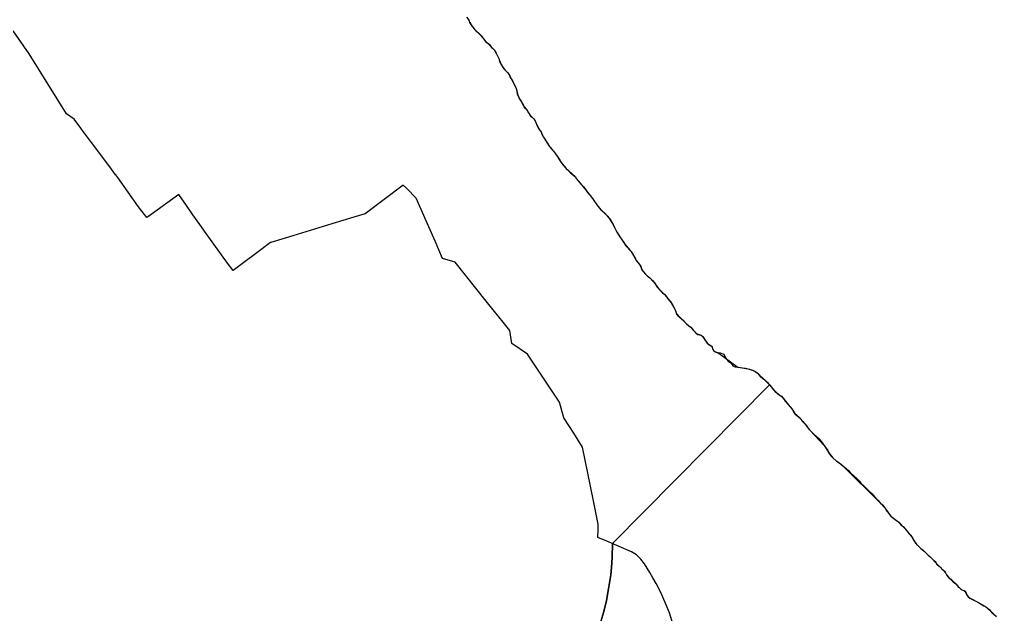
# Model space of a CAD drawing. Header units: inches. Extents: x 11258954 to 11313122, y 3645444 to 3695200.
# Drawn here: x 11298696 to 11301909, y 3669756 to 3671711 of the extents above; entities that cross this region are included whole.
import ezdxf

# ---------------------------------------------------------------- set-up
doc = ezdxf.new("R2010")
doc.units = ezdxf.units.IN
doc.header["$MEASUREMENT"] = 0
for name, color, linetype in [('CorporateLimit', 22, 'Continuous'), ('EnterpriseZone', 103, 'Continuous'), ('VotingPrecinct', 233, 'Continuous'), ('Ward', 133, 'Continuous')]:
    doc.layers.add(name, color=color, linetype=linetype)

msp = doc.modelspace()

# ---------------------------------------------------------------- linework, layer by layer
at = {"layer": 'CorporateLimit'}
msp.add_polyline3d([(11300166, 3671719.25, 0), (11300172, 3671711, 0), (11300173, 3671710, 0), (11300177, 3671699.75, 0), (11300181, 3671694.25, 0), (11300187, 3671686, 0), (11300194, 3671676.5, 0), (11300198, 3671673, 0), (11300204, 3671668.25, 0), (11300210, 3671663.25, 0), (11300218, 3671654.25, 0), (11300221, 3671649.25, 0), (11300227, 3671641.5, 0), (11300232, 3671636.75, 0), (11300241, 3671629, 0), (11300248, 3671620, 0), (11300251, 3671617.25, 0), (11300257, 3671612, 0), (11300263, 3671601, 0), (11300268, 3671591.75, 0), (11300273, 3671581.5, 0), (11300273, 3671578.5, 0), (11300275, 3671574, 0), (11300280, 3671563.25, 0), (11300286, 3671552.75, 0), (11300293, 3671544.75, 0), (11300301, 3671536.75, 0), (11300306, 3671530.5, 0), (11300310, 3671521.25, 0), (11300315, 3671513.5, 0), (11300318, 3671507.25, 0), (11300324, 3671497, 0), (11300328, 3671488, 0), (11300331, 3671477, 0), (11300331, 3671474.5, 0), (11300333, 3671466.25, 0), (11300335.726, 3671460.642, 0), (11300338, 3671455.25, 0), (11300340, 3671450, 0), (11300343, 3671445.75, 0), (11300349, 3671436.25, 0), (11300352, 3671430.5, 0), (11300356, 3671423.5, 0), (11300364, 3671415.5, 0), (11300368, 3671408.5, 0), (11300374, 3671398.5, 0), (11300378, 3671393.25, 0), (11300383, 3671389.25, 0), (11300389, 3671382.75, 0), (11300394, 3671372.5, 0), (11300398, 3671362.5, 0), (11300403, 3671353, 0), (11300411, 3671343.5, 0), (11300414, 3671335, 0), (11300419, 3671324.5, 0), (11300424, 3671318, 0), (11300430, 3671307.25, 0), (11300434, 3671302, 0), (11300437, 3671296.25, 0), (11300442, 3671290.5, 0), (11300449, 3671282.5, 0), (11300456, 3671274.25, 0), (11300460, 3671268, 0), (11300466, 3671259, 0), (11300473, 3671249, 0), (11300476, 3671242.5, 0), (11300484, 3671232.75, 0), (11300492, 3671223.5, 0), (11300499, 3671216.5, 0), (11300507, 3671209, 0), (11300514, 3671202, 0), (11300524, 3671194, 0), (11300527, 3671189, 0), (11300533, 3671181.75, 0), (11300542, 3671171.5, 0), (11300551, 3671161.5, 0), (11300556, 3671154.5, 0), (11300564, 3671143.25, 0), (11300572, 3671133.75, 0), (11300582, 3671122.25, 0), (11300586, 3671114.5, 0), (11300592, 3671106, 0), (11300602, 3671093, 0), (11300609, 3671085.25, 0), (11300612, 3671082.75, 0), (11300620, 3671075.5, 0), (11300628, 3671066, 0), (11300636, 3671057.75, 0), (11300638, 3671053.75, 0), (11300645, 3671043.25, 0), (11300651, 3671032, 0), (11300656, 3671021.75, 0), (11300661, 3671011.5, 0), (11300670, 3670997.5, 0), (11300678, 3670986.5, 0), (11300683, 3670978.5, 0), (11300690, 3670967.5, 0), (11300698, 3670960.25, 0), (11300700, 3670956.75, 0), (11300707, 3670949.25, 0), (11300714, 3670937.5, 0), (11300721, 3670925.75, 0), (11300724, 3670919.25, 0), (11300728, 3670914, 0), (11300735, 3670906.25, 0), (11300738, 3670901, 0), (11300744, 3670887, 0), (11300747, 3670883.25, 0), (11300755, 3670874.25, 0), (11300764, 3670865, 0), (11300768, 3670863, 0), (11300778, 3670853.5, 0), (11300785, 3670845, 0), (11300788, 3670840.75, 0), (11300796, 3670828, 0), (11300802, 3670821.5, 0), (11300810, 3670813.5, 0), (11300818, 3670807.25, 0), (11300825, 3670798.75, 0), (11300828, 3670793.5, 0), (11300835, 3670785.75, 0), (11300842, 3670775.5, 0), (11300848, 3670765.5, 0), (11300854, 3670752.25, 0), (11300857, 3670742.5, 0), (11300860, 3670739.75, 0), (11300869, 3670731.5, 0), (11300879, 3670722.5, 0), (11300888, 3670712.5, 0), (11300896, 3670705.25, 0), (11300904, 3670700, 0), (11300912, 3670689.75, 0), (11300922, 3670679.75, 0), (11300927, 3670676.5, 0), (11300938, 3670673.75, 0), (11300943, 3670669, 0), (11300945, 3670665.75, 0), (11300951, 3670657, 0), (11300957, 3670648.5, 0), (11300962, 3670644, 0), (11300971, 3670638.5, 0), (11300974, 3670634.75, 0), (11300976, 3670626.5, 0), (11300979, 3670622.75, 0), (11300984, 3670618.75, 0), (11300989, 3670617.5, 0), (11301000, 3670615.5, 0), (11301012, 3670611, 0), (11301016, 3670604.25, 0), (11301021, 3670594.5, 0), (11301027, 3670589, 0), (11301032, 3670585.5, 0), (11301039, 3670579, 0), (11301039, 3670577.75, 0), (11301042, 3670573.25, 0), (11301046, 3670570.5, 0), (11301050, 3670570.25, 0), (11301061, 3670568.5, 0), (11301074, 3670567, 0), (11301084, 3670565, 0), (11301097, 3670562.25, 0), (11301107, 3670559, 0), (11301114, 3670555.75, 0), (11301122, 3670549.75, 0), (11301126, 3670545.5, 0), (11301133, 3670538.5, 0), (11301140, 3670533, 0), (11301147, 3670526.75, 0), (11301155, 3670519, 0), (11301162, 3670511, 0), (11301169, 3670502.75, 0), (11301175, 3670495, 0), (11301185, 3670485.5, 0), (11301192, 3670480.25, 0), (11301201, 3670473.25, 0), (11301208, 3670465.75, 0), (11301214, 3670457.5, 0), (11301222, 3670448.5, 0), (11301230, 3670438.5, 0), (11301237, 3670430.25, 0), (11301243, 3670420.25, 0), (11301247, 3670414.75, 0), (11301257, 3670406.5, 0), (11301266, 3670399, 0), (11301270, 3670391.75, 0), (11301279, 3670382.5, 0), (11301285, 3670374.75, 0), (11301291, 3670366.5, 0), (11301295, 3670362, 0), (11301303, 3670354.5, 0), (11301308, 3670348.25, 0), (11301317, 3670340.5, 0), (11301326, 3670333, 0), (11301328, 3670329.75, 0), (11301337, 3670319.25, 0), (11301344, 3670308, 0), (11301347, 3670304.75, 0), (11301353, 3670296.5, 0), (11301358, 3670286.5, 0), (11301364, 3670277.75, 0), (11301372, 3670270, 0), (11301382, 3670260.5, 0), (11301389, 3670256, 0), (11301398, 3670249, 0), (11301407, 3670242.5, 0), (11301415, 3670235.5, 0), (11301423, 3670227.5, 0), (11301430, 3670219.75, 0), (11301435, 3670216.25, 0), (11301440, 3670211.75, 0), (11301448, 3670204.5, 0), (11301458, 3670194.5, 0), (11301463, 3670188, 0), (11301473, 3670179, 0), (11301480, 3670171.5, 0), (11301485, 3670166.75, 0), (11301494, 3670157.75, 0), (11301497, 3670155.25, 0), (11301502, 3670151, 0), (11301504, 3670147.75, 0), (11301511, 3670139, 0), (11301519, 3670131.5, 0), (11301527, 3670123.25, 0), (11301535, 3670115.25, 0), (11301541, 3670107, 0), (11301547, 3670098.5, 0), (11301554, 3670088.5, 0), (11301562, 3670079.5, 0), (11301571, 3670071.25, 0), (11301580, 3670064.75, 0), (11301588, 3670059.25, 0), (11301596, 3670049.25, 0), (11301602, 3670045.25, 0), (11301610, 3670036, 0), (11301616, 3670027.25, 0), (11301623, 3670020, 0), (11301630, 3670012, 0), (11301634, 3670006, 0), (11301636, 3670001, 0), (11301637, 3670000, 0), (11301642, 3669991.75, 0), (11301646, 3669986.75, 0), (11301650, 3669982.5, 0), (11301660, 3669973, 0), (11301671, 3669964.5, 0), (11301679, 3669956, 0), (11301688, 3669947, 0), (11301697, 3669939.25, 0), (11301707, 3669929.75, 0), (11301710.625, 3669924.3125, 0), (11301712, 3669922.25, 0), (11301719, 3669915.25, 0), (11301724, 3669911, 0), (11301732, 3669902.5, 0), (11301736, 3669900, 0), (11301735, 3669900.25, 0), (11301741, 3669893, 0), (11301746, 3669884, 0), (11301753, 3669875.5, 0), (11301759, 3669871.5, 0), (11301767, 3669863.5, 0), (11301775, 3669857, 0), (11301782, 3669848.5, 0), (11301783, 3669845.75, 0), (11301785, 3669845.25, 0), (11301793, 3669838.25, 0), (11301798, 3669835.5, 0), (11301803, 3669835, 0), (11301807, 3669829, 0), (11301812, 3669819.25, 0), (11301817, 3669813, 0), (11301822, 3669809.5, 0), (11301831, 3669804.75, 0), (11301841, 3669799.75, 0), (11301841.4065, 3669799.5, 0), (11301850, 3669794.75, 0), (11301859, 3669789.5, 0), (11301868, 3669784.75, 0), (11301877, 3669779.25, 0), (11301885, 3669772, 0), (11301893, 3669764, 0), (11301901, 3669756.25, 0), (11301909, 3669749, 0)], dxfattribs=at)
at = {"layer": 'EnterpriseZone'}
for points in [[(11300171.027, 3671712.5885, 0), (11300173.191, 3671709.3395, 0), (11300174.6845, 3671705.5485, 0), (11300176.375, 3671701.2585, 0), (11300179.692, 3671696.0085, 0), (11300184.833, 3671688.9845, 0), (11300191.722, 3671679.77, 0), (11300208.0465, 3671664.5335, 0), (11300213.5505, 3671659.046, 0), (11300222.2855, 3671647.7075, 0), (11300228.854, 3671639.6955, 0), (11300237.1055, 3671632.45, 0), (11300243.101, 3671626.548, 0), (11300247.0965, 3671621.7315, 0), (11300256.55, 3671612.05, 0), (11300258.9805, 3671608.1005, 0), (11300261.511, 3671603.9885, 0), (11300265.5815, 3671596.721, 0), (11300270.263, 3671587.27, 0), (11300272.9135, 3671581.5785, 0), (11300273.325, 3671577.6345, 0), (11300274.7955, 3671573.597, 0), (11300279.672, 3671563.417, 0), (11300285.95, 3671552.7, 0), (11300289.193, 3671548.987, 0), (11300292.85, 3671544.8, 0), (11300301.7975, 3671536.0275, 0), (11300308.113, 3671525.871, 0), (11300312.9425, 3671517.083, 0), (11300319.027, 3671505.854, 0), (11300324.2195, 3671495.833, 0), (11300328.752, 3671485.693, 0), (11300331.344, 3671476.615, 0), (11300333.123, 3671466.728, 0), (11300333.2, 3671466.3, 0), (11300334.655, 3671463.364, 0), (11300336.9865, 3671458.1325, 0), (11300339.984, 3671450.921, 0), (11300346.5635, 3671440.528, 0), (11300350.588, 3671433.656, 0), (11300355.752, 3671424.598, 0), (11300362.324, 3671416.9585, 0), (11300365.557, 3671412.4835, 0), (11300369.934, 3671405.208, 0), (11300375.7345, 3671396.009, 0), (11300382.001, 3671390.2565, 0), (11300386.835, 3671385.1695, 0), (11300390.6895, 3671378.972, 0), (11300394.849, 3671370.267, 0), (11300400.0555, 3671359.422, 0), (11300403.611, 3671352.556, 0), (11300408.5645, 3671346.0195, 0), (11300410.846, 3671343.695, 0), (11300412.359, 3671338.519, 0), (11300415.531, 3671331.532, 0), (11300419.162, 3671324.8545, 0), (11300423.862, 3671318.6695, 0), (11300429.264, 3671309.2055, 0), (11300432.7085, 3671303.7285, 0), (11300434.902, 3671300.24, 0), (11300438.881, 3671294.098, 0), (11300442.383, 3671289.469, 0), (11300450.152, 3671280.8175, 0), (11300451.8665, 3671278.8905, 0), (11300458.753, 3671269.5005, 0), (11300464.8255, 3671260.75, 0), (11300470.7975, 3671251.8405, 0), (11300475.2475, 3671244.5005, 0), (11300480.8045, 3671236.751, 0), (11300487.905, 3671228.201, 0), (11300493.84, 3671221.7225, 0), (11300502.1905, 3671213.5625, 0), (11300524, 3671194, 0), (11300527.1215, 3671189.024, 0), (11300534.328, 3671180.203, 0), (11300544.383, 3671168.368, 0), (11300551.189, 3671160.9345, 0), (11300559.803, 3671148.8875, 0), (11300572.3255, 3671132.974, 0), (11300580.591, 3671123.3795, 0), (11300582.7255, 3671119.999, 0), (11300587.27, 3671112.804, 0), (11300598.0285, 3671098.0635, 0), (11300604.298, 3671090.344, 0), (11300609.695, 3671084.4985, 0), (11300616.7855, 3671078.328, 0), (11300623.858, 3671071.02, 0), (11300633.7885, 3671059.8265, 0), (11300640.0225, 3671050.9455, 0), (11300647.754, 3671037.7155, 0), (11300654.0595, 3671025.3415, 0), (11300660.8475, 3671012.399, 0), (11300667.7215, 3671000.5055, 0), (11300672.339, 3670993.766, 0), (11300675.792, 3670989.285, 0), (11300684.226, 3670976.336, 0), (11300690.635, 3670967.165, 0), (11300697.8005, 3670959.9465, 0), (11300704.08, 3670952.509, 0), (11300707.05, 3670949.3, 0), (11300720.0215, 3670928.0375, 0), (11300721.765, 3670924.869, 0), (11300724.05, 3670919.2, 0), (11300731.6725, 3670910.136, 0), (11300735.1605, 3670906.0055, 0), (11300738.7855, 3670899.199, 0), (11300741.6105, 3670892.722, 0), (11300743.762, 3670887.789, 0), (11300747.449, 3670882.783, 0), (11300754.779, 3670874.3395, 0), (11300765.0655, 3670864.644, 0), (11300768.3805, 3670862.293, 0), (11300778.778, 3670851.962, 0), (11300786.533, 3670842.318, 0), (11300793.444, 3670831.8815, 0), (11300799.1375, 3670824.739, 0), (11300815.5805, 3670808.9015, 0), (11300824.236, 3670799.755, 0), (11300828.1, 3670793.9645, 0), (11300833.0485, 3670788.2225, 0), (11300835.304, 3670785.6525, 0), (11300837.942, 3670781.912, 0), (11300843.9045, 3670773.0495, 0), (11300848.3665, 3670765.408, 0), (11300852.8205, 3670754.1875, 0), (11300856.602, 3670744.438, 0), (11300857.35, 3670742.5, 0), (11300865.806, 3670734.4915, 0), (11300879.6065, 3670721.7235, 0), (11300889.5605, 3670711.0695, 0), (11300897.4875, 3670704.2775, 0), (11300904.618, 3670698.927, 0), (11300910.6965, 3670691.561, 0), (11300916.6255, 3670685.089, 0), (11300920.4715, 3670681.0405, 0), (11300924.966, 3670677.856, 0), (11300930.678, 3670675.593, 0), (11300937.65, 3670673.85, 0), (11300939.218, 3670672.3855, 0), (11300941.298, 3670670.4425, 0), (11300942.6255, 3670669.2035, 0), (11300944.3495, 3670666.3135, 0), (11300950.1605, 3670658.22, 0), (11300957.817, 3670647.658, 0), (11300964.5745, 3670642.5345, 0), (11300971.649, 3670638.196, 0), (11300974, 3670634.85, 0), (11300975.3315, 3670629.427, 0), (11300977.622, 3670624.079, 0), (11300981.6755, 3670620.442, 0), (11300987.666, 3670617.8275, 0), (11300993, 3670616.8, 0), (11301055.057, 3670570.396, 0), (11301056.75, 3670569.13, 0), (11301065.8965, 3670567.9055, 0), (11301079.2275, 3670565.93, 0), (11301080.8575, 3670565.5865, 0), (11301095.763, 3670562.441, 0), (11301102.051, 3670560.4635, 0), (11301107.961, 3670558.6055, 0), (11301109.1245, 3670557.973, 0), (11301115.779, 3670554.358, 0), (11301123.153, 3670548.735, 0), (11301130.135, 3670541.2455, 0), (11301136.8095, 3670535.514, 0), (11301146.522, 3670527.4295, 0), (11301156.25, 3670517.2405, 0), (11301164.336, 3670508.043, 0), (11301172.309, 3670498.5765, 0), (11301180.193, 3670490.257, 0), (11301188.664, 3670482.5205, 0), (11301197.5155, 3670475.9115, 0), (11301201.458, 3670473.031, 0), (11301209.802, 3670463.7105, 0), (11301219.873, 3670451.322, 0), (11301235.684, 3670431.877, 0), (11301239.98, 3670425.5065, 0), (11301246.092, 3670416.6005, 0), (11301249.388, 3670413.2105, 0), (11301249.704, 3670412.9395, 0), (11301261.8345, 3670402.5475, 0), (11301262.072, 3670402.344, 0), (11301265.9, 3670399, 0), (11301268.192, 3670394.968, 0), (11301271.857, 3670389.746, 0), (11301276.3935, 3670384.8015, 0), (11301282.3345, 3670377.8085, 0), (11301293.9215, 3670363.2535, 0), (11301296.197, 3670360.858, 0), (11301342.2385, 3670310.9955, 0), (11301344.093, 3670307.999, 0), (11301354.7605, 3670292.872, 0), (11301357.4265, 3670287.9835, 0), (11301358.708, 3670285.633, 0), (11301365.3035, 3670277.435, 0), (11301369.6855, 3670272.2765, 0), (11301382.708, 3670260.0635, 0), (11301388.7355, 3670256.0595, 0), (11301398.948, 3670248.578, 0), (11301402.7055, 3670245.5095, 0), (11301529.073, 3670120.862, 0), (11301540.1685, 3670108.5915, 0), (11301544.783, 3670101.5405, 0), (11301545.5905, 3670100.307, 0), (11301549.925, 3670094.365, 0), (11301554.516, 3670088.616, 0), (11301557.471, 3670084.915, 0), (11301563.4345, 3670078.0735, 0), (11301571.1255, 3670070.8455, 0), (11301576.7435, 3670067.2525, 0), (11301578.3695, 3670066.129, 0), (11301582.646, 3670063.1745, 0), (11301583.48, 3670062.465, 0), (11301589.0405, 3670057.664, 0), (11301606.4025, 3670039.6955, 0), (11301617.008, 3670026.014, 0), (11301627.405, 3670015.2115, 0), (11301632.072, 3670008.761, 0), (11301635.4475, 3670002.527, 0), (11301637.474, 3669999.0145, 0), (11301639.3985, 3669995.6785, 0), (11301644.4965, 3669988.169, 0), (11301647.077, 3669985.3035, 0), (11301648.8075, 3669983.7255, 0), (11301660.5895, 3669972.9825, 0), (11301668.5535, 3669966.2885, 0), (11301669.1135, 3669965.8175, 0), (11301680.3675, 3669955.167, 0), (11301684.5505, 3669951.2085, 0), (11301689.5705, 3669946.458, 0), (11301691.1925, 3669944.923, 0), (11301713.5235, 3669920.751, 0), (11301713.8395, 3669920.389, 0), (11301719.039, 3669915.451, 0), (11301719.799, 3669914.729, 0), (11301719.9495, 3669914.593, 0), (11301721.5615, 3669913.1365, 0), (11301722.9285, 3669912.791, 0), (11301736.015, 3669899.7185, 0), (11301737.9585, 3669897.777, 0), (11301741.187, 3669892.398, 0), (11301742.598, 3669890.069, 0), (11301745.024, 3669886.063, 0), (11301751.285, 3669877.9625, 0), (11301754.3075, 3669874.768, 0), (11301756.3385, 3669873.148, 0), (11301759.173, 3669870.8865, 0), (11301764.396, 3669865.7625, 0), (11301769.6265, 3669861.564, 0), (11301773.709, 3669858.287, 0), (11301790.6015, 3669840.156, 0), (11301805.71, 3669831.386, 0), (11301808.958, 3669825.568, 0), (11301811.0965, 3669820.6285, 0), (11301816.414, 3669813.679, 0), (11301820.9415, 3669810.0045, 0), (11301823.9935, 3669808.3765, 0), (11301830.499, 3669804.907, 0), (11301840.6735, 3669800.0505, 0), (11301850.0675, 3669794.718, 0), (11301868.5, 3669784.8, 0), (11301876.153, 3669779.728, 0), (11301880.8975, 3669775.5975, 0), (11301886.871, 3669770.003, 0), (11301892.702, 3669764.245, 0), (11301899.1205, 3669757.829, 0), (11301905.648, 3669751.874, 0)], [(11300842.4915, 3669732.666, 0), (11300833.7025, 3669761.5665, 0), (11300821.5875, 3669790.014, 0), (11300808.418, 3669820.2925, 0), (11300801.75, 3669834.625, 0), (11300789.441, 3669857.6595, 0), (11300778.7115, 3669876.501, 0), (11300768.392, 3669893.9715, 0), (11300759.8935, 3669908.1385, 0), (11300750.989, 3669922.141, 0), (11300739.6545, 3669937.1915, 0), (11300725.1695, 3669952.209, 0), (11300709, 3669962.125, 0), (11300627.856, 3669996.517, 0), (11300598.05, 3670009.15, 0), (11300598.8565, 3670033.812, 0), (11300599.457, 3670052.175, 0), (11300585.125, 3670123.625, 0), (11300573.9075, 3670177.658, 0), (11300547.25, 3670306.0625, 0), (11300518.5, 3670351.375, 0), (11300486.25, 3670402.25, 0), (11300471.75, 3670454.1875, 0), (11300366.75, 3670611.8125, 0), (11300315.125, 3670646.4375, 0), (11300308.375, 3670689.5625, 0), (11300286.25, 3670716.8125, 0), (11300257.7235, 3670752.055, 0), (11300230.5, 3670785.6875, 0), (11300128.125, 3670913.75, 0), (11300087.375, 3670925.5625, 0), (11300062.75, 3670983.25, 0), (11300016.4515, 3671087.3295, 0), (11300000.25, 3671123.75, 0), (11300000, 3671124.006, 0), (11299969.25, 3671155.5, 0), (11299968.103, 3671156.684, 0), (11299957.625, 3671167.5, 0), (11299832.604, 3671072.9145, 0), (11299795.125, 3671062, 0), (11299723, 3671040, 0), (11299652.125, 3671018.25, 0), (11299594.125, 3671000.5, 0), (11299522.125, 3670978.5, 0), (11299521, 3670978.25, 0), (11299476.5, 3670945, 0), (11299433.375, 3670912.75, 0), (11299398.5965, 3670886.666, 0), (11299380, 3670910.75, 0), (11299309.21, 3671008.211, 0), (11299288.375, 3671037.75, 0), (11299266.25, 3671069.5, 0), (11299245.125, 3671099.75, 0), (11299220, 3671136, 0), (11299128.5, 3671070.25, 0), (11299114.751, 3671060.311, 0), (11299087.375, 3671095.25, 0), (11299018.9755, 3671192.357, 0), (11299019, 3671192.5, 0), (11299012, 3671201.25, 0), (11299011.765, 3671201.3965, 0), (11298992.5, 3671227.125, 0), (11298968.375, 3671259.5, 0), (11298943.25, 3671293.0625, 0), (11298932.625, 3671307.25, 0), (11298919.5, 3671324.8125, 0), (11298899.5, 3671351.5, 0), (11298897.625, 3671354, 0), (11298875.25, 3671384, 0), (11298875.0365, 3671383.853, 0), (11298875, 3671384, 0), (11298850.3035, 3671401.498, 0), (11298727.241, 3671598.316, 0), (11298675.188, 3671674.1815, 0)]]:
    msp.add_polyline3d(points, dxfattribs=at)
at = {"layer": 'VotingPrecinct'}
for points in [[(11300166, 3671719.25, 0), (11300172, 3671711, 0), (11300173, 3671710, 0), (11300177, 3671699.75, 0), (11300181, 3671694.25, 0), (11300187, 3671686, 0), (11300194, 3671676.5, 0), (11300198, 3671673, 0), (11300204, 3671668.25, 0), (11300210, 3671663.25, 0), (11300218, 3671654.25, 0), (11300221, 3671649.25, 0), (11300227, 3671641.5, 0), (11300232, 3671636.75, 0), (11300241, 3671629, 0), (11300248, 3671620, 0), (11300251, 3671617.25, 0), (11300257, 3671612, 0), (11300263, 3671601, 0), (11300268, 3671591.75, 0), (11300273, 3671581.5, 0), (11300273, 3671578.5, 0), (11300275, 3671574, 0), (11300280, 3671563.25, 0), (11300286, 3671552.75, 0), (11300293, 3671544.75, 0), (11300301, 3671536.75, 0), (11300306, 3671530.5, 0), (11300310, 3671521.25, 0), (11300315, 3671513.5, 0), (11300318, 3671507.25, 0), (11300324, 3671497, 0), (11300328, 3671488, 0), (11300331, 3671477, 0), (11300331, 3671474.5, 0), (11300333, 3671466.25, 0), (11300334.125, 3671464.4375, 0), (11300338, 3671455.25, 0), (11300340, 3671450, 0), (11300343, 3671445.75, 0), (11300349, 3671436.25, 0), (11300352, 3671430.5, 0), (11300356, 3671423.5, 0), (11300364, 3671415.5, 0), (11300368, 3671408.5, 0), (11300374, 3671398.5, 0), (11300378, 3671393.25, 0), (11300383, 3671389.25, 0), (11300389, 3671382.75, 0), (11300394, 3671372.5, 0), (11300398, 3671362.5, 0), (11300403, 3671353, 0), (11300411, 3671343.5, 0), (11300414, 3671335, 0), (11300419, 3671324.5, 0), (11300424, 3671318, 0), (11300430, 3671307.25, 0), (11300434, 3671302, 0), (11300437, 3671296.25, 0), (11300442, 3671290.5, 0), (11300449, 3671282.5, 0), (11300456, 3671274.25, 0), (11300460, 3671268, 0), (11300466, 3671259, 0), (11300473, 3671249, 0), (11300476, 3671242.5, 0), (11300484, 3671232.75, 0), (11300492, 3671223.5, 0), (11300499, 3671216.5, 0), (11300507, 3671209, 0), (11300514, 3671202, 0), (11300524, 3671194, 0), (11300527, 3671189, 0), (11300533, 3671181.75, 0), (11300542, 3671171.5, 0), (11300551, 3671161.5, 0), (11300556, 3671154.5, 0), (11300564, 3671143.25, 0), (11300572, 3671133.75, 0), (11300582, 3671122.25, 0), (11300586, 3671114.5, 0), (11300592, 3671106, 0), (11300602, 3671093, 0), (11300609, 3671085.25, 0), (11300612, 3671082.75, 0), (11300620, 3671075.5, 0), (11300628, 3671066, 0), (11300636, 3671057.75, 0), (11300638, 3671053.75, 0), (11300645, 3671043.25, 0), (11300651, 3671032, 0), (11300656, 3671021.75, 0), (11300661, 3671011.5, 0), (11300670, 3670997.5, 0), (11300678, 3670986.5, 0), (11300683, 3670978.5, 0), (11300690, 3670967.5, 0), (11300698, 3670960.25, 0), (11300700, 3670956.75, 0), (11300707, 3670949.25, 0), (11300714, 3670937.5, 0), (11300721, 3670925.75, 0), (11300724, 3670919.25, 0), (11300728, 3670914, 0), (11300735, 3670906.25, 0), (11300738, 3670901, 0), (11300744, 3670887, 0), (11300747, 3670883.25, 0), (11300755, 3670874.25, 0), (11300764, 3670865, 0), (11300768, 3670863, 0), (11300778, 3670853.5, 0), (11300785, 3670845, 0), (11300788, 3670840.75, 0), (11300796, 3670828, 0), (11300802, 3670821.5, 0), (11300810, 3670813.5, 0), (11300818, 3670807.25, 0), (11300825, 3670798.75, 0), (11300828, 3670793.5, 0), (11300835, 3670785.75, 0), (11300842, 3670775.5, 0), (11300848, 3670765.5, 0), (11300854, 3670752.25, 0), (11300857, 3670742.5, 0), (11300860, 3670739.75, 0), (11300869, 3670731.5, 0), (11300879, 3670722.5, 0), (11300888, 3670712.5, 0), (11300896, 3670705.25, 0), (11300904, 3670700, 0), (11300912, 3670689.75, 0), (11300922, 3670679.75, 0), (11300927, 3670676.5, 0), (11300938, 3670673.75, 0), (11300943, 3670669, 0), (11300945, 3670665.75, 0), (11300951, 3670657, 0), (11300957, 3670648.5, 0), (11300962, 3670644, 0), (11300971, 3670638.5, 0), (11300974, 3670634.75, 0), (11300976, 3670626.5, 0), (11300979, 3670622.75, 0), (11300984, 3670618.75, 0), (11300989, 3670617.5, 0), (11301000, 3670615.5, 0), (11301012, 3670611, 0), (11301016, 3670604.25, 0), (11301021, 3670594.5, 0), (11301027, 3670589, 0), (11301032, 3670585.5, 0), (11301039, 3670579, 0), (11301039, 3670577.75, 0), (11301042, 3670573.25, 0), (11301046, 3670570.5, 0), (11301050, 3670570.25, 0), (11301061, 3670568.5, 0), (11301074, 3670567, 0), (11301084, 3670565, 0), (11301097, 3670562.25, 0), (11301107, 3670559, 0), (11301114, 3670555.75, 0), (11301122, 3670549.75, 0), (11301126, 3670545.5, 0), (11301133, 3670538.5, 0), (11301140, 3670533, 0), (11301147, 3670526.75, 0), (11301155, 3670519, 0), (11301162, 3670511, 0), (11300646.459, 3669989.1665, 0), (11300645.15, 3669943.15, 0), (11300643.1, 3669910.45, 0), (11300640.1, 3669886.4, 0), (11300633.1, 3669840.5, 0), (11300625.95, 3669801.35, 0), (11300617.05, 3669765.8, 0), (11300608.2, 3669733.05, 0)], [(11300608.2, 3669733.05, 0), (11300617.05, 3669765.8, 0), (11300625.95, 3669801.35, 0), (11300633.1, 3669840.5, 0), (11300640.1, 3669886.4, 0), (11300643.1, 3669910.45, 0), (11300645.15, 3669943.15, 0), (11300646.459, 3669989.1665, 0), (11301162, 3670511, 0), (11301169, 3670502.75, 0), (11301175, 3670495, 0), (11301185, 3670485.5, 0), (11301192, 3670480.25, 0), (11301201, 3670473.25, 0), (11301208, 3670465.75, 0), (11301214, 3670457.5, 0), (11301222, 3670448.5, 0), (11301230, 3670438.5, 0), (11301237, 3670430.25, 0), (11301243, 3670420.25, 0), (11301247, 3670414.75, 0), (11301257, 3670406.5, 0), (11301266, 3670399, 0), (11301270, 3670391.75, 0), (11301279, 3670382.5, 0), (11301285, 3670374.75, 0), (11301291, 3670366.5, 0), (11301295, 3670362, 0), (11301303, 3670354.5, 0), (11301308, 3670348.25, 0), (11301317, 3670340.5, 0), (11301326, 3670333, 0), (11301328, 3670329.75, 0), (11301337, 3670319.25, 0), (11301344, 3670308, 0), (11301347, 3670304.75, 0), (11301353, 3670296.5, 0), (11301358, 3670286.5, 0), (11301364, 3670277.75, 0), (11301372, 3670270, 0), (11301382, 3670260.5, 0), (11301389, 3670256, 0), (11301398, 3670249, 0), (11301407, 3670242.5, 0), (11301415, 3670235.5, 0), (11301423, 3670227.5, 0), (11301430, 3670219.75, 0), (11301435, 3670216.25, 0), (11301440, 3670211.75, 0), (11301448, 3670204.5, 0), (11301458, 3670194.5, 0), (11301463, 3670188, 0), (11301473, 3670179, 0), (11301480, 3670171.5, 0), (11301485, 3670166.75, 0), (11301494, 3670157.75, 0), (11301497, 3670155.25, 0), (11301502, 3670151, 0), (11301504, 3670147.75, 0), (11301511, 3670139, 0), (11301519, 3670131.5, 0), (11301527, 3670123.25, 0), (11301535, 3670115.25, 0), (11301541, 3670107, 0), (11301547, 3670098.5, 0), (11301554, 3670088.5, 0), (11301562, 3670079.5, 0), (11301571, 3670071.25, 0), (11301580, 3670064.75, 0), (11301588, 3670059.25, 0), (11301596, 3670049.25, 0), (11301602, 3670045.25, 0), (11301610, 3670036, 0), (11301616, 3670027.25, 0), (11301623, 3670020, 0), (11301630, 3670012, 0), (11301634, 3670006, 0), (11301636, 3670001, 0), (11301637, 3670000, 0), (11301642, 3669991.75, 0), (11301646, 3669986.75, 0), (11301650, 3669982.5, 0), (11301660, 3669973, 0), (11301671, 3669964.5, 0), (11301679, 3669956, 0), (11301688, 3669947, 0), (11301697, 3669939.25, 0), (11301707, 3669929.75, 0), (11301710.625, 3669924.3125, 0), (11301712, 3669922.25, 0), (11301719, 3669915.25, 0), (11301724, 3669911, 0), (11301732, 3669902.5, 0), (11301736, 3669900, 0), (11301735, 3669900.25, 0), (11301741, 3669893, 0), (11301746, 3669884, 0), (11301753, 3669875.5, 0), (11301759, 3669871.5, 0), (11301767, 3669863.5, 0), (11301775, 3669857, 0), (11301782, 3669848.5, 0), (11301783, 3669845.75, 0), (11301785, 3669845.25, 0), (11301793, 3669838.25, 0), (11301798, 3669835.5, 0), (11301803, 3669835, 0), (11301807, 3669829, 0), (11301812, 3669819.25, 0), (11301817, 3669813, 0), (11301822, 3669809.5, 0), (11301831, 3669804.75, 0), (11301841, 3669799.75, 0), (11301841.4065, 3669799.5, 0), (11301850, 3669794.75, 0), (11301859, 3669789.5, 0), (11301868, 3669784.75, 0), (11301877, 3669779.25, 0), (11301885, 3669772, 0), (11301893, 3669764, 0), (11301901, 3669756.25, 0), (11301909, 3669749, 0)]]:
    msp.add_polyline3d(points, dxfattribs=at)
at = {"layer": 'Ward'}
msp.add_polyline3d([(11300166, 3671719.25, 0), (11300172, 3671711, 0), (11300173, 3671710, 0), (11300177, 3671699.75, 0), (11300181, 3671694.25, 0), (11300187, 3671686, 0), (11300194, 3671676.5, 0), (11300198, 3671673, 0), (11300204, 3671668.25, 0), (11300210, 3671663.25, 0), (11300218, 3671654.25, 0), (11300221, 3671649.25, 0), (11300227, 3671641.5, 0), (11300232, 3671636.75, 0), (11300241, 3671629, 0), (11300248, 3671620, 0), (11300251, 3671617.25, 0), (11300257, 3671612, 0), (11300263, 3671601, 0), (11300268, 3671591.75, 0), (11300273, 3671581.5, 0), (11300273, 3671578.5, 0), (11300275, 3671574, 0), (11300280, 3671563.25, 0), (11300286, 3671552.75, 0), (11300293, 3671544.75, 0), (11300301, 3671536.75, 0), (11300306, 3671530.5, 0), (11300310, 3671521.25, 0), (11300315, 3671513.5, 0), (11300318, 3671507.25, 0), (11300324, 3671497, 0), (11300328, 3671488, 0), (11300331, 3671477, 0), (11300331, 3671474.5, 0), (11300333, 3671466.25, 0), (11300334.125, 3671464.4375, 0), (11300338, 3671455.25, 0), (11300340, 3671450, 0), (11300343, 3671445.75, 0), (11300349, 3671436.25, 0), (11300352, 3671430.5, 0), (11300356, 3671423.5, 0), (11300364, 3671415.5, 0), (11300368, 3671408.5, 0), (11300374, 3671398.5, 0), (11300378, 3671393.25, 0), (11300383, 3671389.25, 0), (11300389, 3671382.75, 0), (11300394, 3671372.5, 0), (11300398, 3671362.5, 0), (11300403, 3671353, 0), (11300411, 3671343.5, 0), (11300414, 3671335, 0), (11300419, 3671324.5, 0), (11300424, 3671318, 0), (11300430, 3671307.25, 0), (11300434, 3671302, 0), (11300437, 3671296.25, 0), (11300442, 3671290.5, 0), (11300449, 3671282.5, 0), (11300456, 3671274.25, 0), (11300460, 3671268, 0), (11300466, 3671259, 0), (11300473, 3671249, 0), (11300476, 3671242.5, 0), (11300484, 3671232.75, 0), (11300492, 3671223.5, 0), (11300499, 3671216.5, 0), (11300507, 3671209, 0), (11300514, 3671202, 0), (11300524, 3671194, 0), (11300527, 3671189, 0), (11300533, 3671181.75, 0), (11300542, 3671171.5, 0), (11300551, 3671161.5, 0), (11300556, 3671154.5, 0), (11300564, 3671143.25, 0), (11300572, 3671133.75, 0), (11300582, 3671122.25, 0), (11300586, 3671114.5, 0), (11300592, 3671106, 0), (11300602, 3671093, 0), (11300609, 3671085.25, 0), (11300612, 3671082.75, 0), (11300620, 3671075.5, 0), (11300628, 3671066, 0), (11300636, 3671057.75, 0), (11300638, 3671053.75, 0), (11300645, 3671043.25, 0), (11300651, 3671032, 0), (11300656, 3671021.75, 0), (11300661, 3671011.5, 0), (11300670, 3670997.5, 0), (11300678, 3670986.5, 0), (11300683, 3670978.5, 0), (11300690, 3670967.5, 0), (11300698, 3670960.25, 0), (11300700, 3670956.75, 0), (11300707, 3670949.25, 0), (11300714, 3670937.5, 0), (11300721, 3670925.75, 0), (11300724, 3670919.25, 0), (11300728, 3670914, 0), (11300735, 3670906.25, 0), (11300738, 3670901, 0), (11300744, 3670887, 0), (11300747, 3670883.25, 0), (11300755, 3670874.25, 0), (11300764, 3670865, 0), (11300768, 3670863, 0), (11300778, 3670853.5, 0), (11300785, 3670845, 0), (11300788, 3670840.75, 0), (11300796, 3670828, 0), (11300802, 3670821.5, 0), (11300810, 3670813.5, 0), (11300818, 3670807.25, 0), (11300825, 3670798.75, 0), (11300828, 3670793.5, 0), (11300835, 3670785.75, 0), (11300842, 3670775.5, 0), (11300848, 3670765.5, 0), (11300854, 3670752.25, 0), (11300857, 3670742.5, 0), (11300860, 3670739.75, 0), (11300869, 3670731.5, 0), (11300879, 3670722.5, 0), (11300888, 3670712.5, 0), (11300896, 3670705.25, 0), (11300904, 3670700, 0), (11300912, 3670689.75, 0), (11300922, 3670679.75, 0), (11300927, 3670676.5, 0), (11300938, 3670673.75, 0), (11300943, 3670669, 0), (11300945, 3670665.75, 0), (11300951, 3670657, 0), (11300957, 3670648.5, 0), (11300962, 3670644, 0), (11300971, 3670638.5, 0), (11300974, 3670634.75, 0), (11300976, 3670626.5, 0), (11300979, 3670622.75, 0), (11300984, 3670618.75, 0), (11300989, 3670617.5, 0), (11301000, 3670615.5, 0), (11301012, 3670611, 0), (11301016, 3670604.25, 0), (11301021, 3670594.5, 0), (11301027, 3670589, 0), (11301032, 3670585.5, 0), (11301039, 3670579, 0), (11301039, 3670577.75, 0), (11301042, 3670573.25, 0), (11301046, 3670570.5, 0), (11301050, 3670570.25, 0), (11301061, 3670568.5, 0), (11301074, 3670567, 0), (11301084, 3670565, 0), (11301097, 3670562.25, 0), (11301107, 3670559, 0), (11301114, 3670555.75, 0), (11301122, 3670549.75, 0), (11301126, 3670545.5, 0), (11301133, 3670538.5, 0), (11301140, 3670533, 0), (11301147, 3670526.75, 0), (11301155, 3670519, 0), (11301162, 3670511, 0), (11301169, 3670502.75, 0), (11301175, 3670495, 0), (11301185, 3670485.5, 0), (11301192, 3670480.25, 0), (11301201, 3670473.25, 0), (11301208, 3670465.75, 0), (11301214, 3670457.5, 0), (11301222, 3670448.5, 0), (11301230, 3670438.5, 0), (11301237, 3670430.25, 0), (11301243, 3670420.25, 0), (11301247, 3670414.75, 0), (11301257, 3670406.5, 0), (11301266, 3670399, 0), (11301270, 3670391.75, 0), (11301279, 3670382.5, 0), (11301285, 3670374.75, 0), (11301291, 3670366.5, 0), (11301295, 3670362, 0), (11301303, 3670354.5, 0), (11301308, 3670348.25, 0), (11301317, 3670340.5, 0), (11301326, 3670333, 0), (11301328, 3670329.75, 0), (11301337, 3670319.25, 0), (11301344, 3670308, 0), (11301347, 3670304.75, 0), (11301353, 3670296.5, 0), (11301358, 3670286.5, 0), (11301364, 3670277.75, 0), (11301372, 3670270, 0), (11301382, 3670260.5, 0), (11301389, 3670256, 0), (11301398, 3670249, 0), (11301407, 3670242.5, 0), (11301415, 3670235.5, 0), (11301423, 3670227.5, 0), (11301430, 3670219.75, 0), (11301435, 3670216.25, 0), (11301440, 3670211.75, 0), (11301448, 3670204.5, 0), (11301458, 3670194.5, 0), (11301463, 3670188, 0), (11301473, 3670179, 0), (11301480, 3670171.5, 0), (11301485, 3670166.75, 0), (11301494, 3670157.75, 0), (11301497, 3670155.25, 0), (11301502, 3670151, 0), (11301504, 3670147.75, 0), (11301511, 3670139, 0), (11301519, 3670131.5, 0), (11301527, 3670123.25, 0), (11301535, 3670115.25, 0), (11301541, 3670107, 0), (11301547, 3670098.5, 0), (11301554, 3670088.5, 0), (11301562, 3670079.5, 0), (11301571, 3670071.25, 0), (11301580, 3670064.75, 0), (11301588, 3670059.25, 0), (11301596, 3670049.25, 0), (11301602, 3670045.25, 0), (11301610, 3670036, 0), (11301616, 3670027.25, 0), (11301623, 3670020, 0), (11301630, 3670012, 0), (11301634, 3670006, 0), (11301636, 3670001, 0), (11301637, 3670000, 0), (11301642, 3669991.75, 0), (11301646, 3669986.75, 0), (11301650, 3669982.5, 0), (11301660, 3669973, 0), (11301671, 3669964.5, 0), (11301679, 3669956, 0), (11301688, 3669947, 0), (11301697, 3669939.25, 0), (11301707, 3669929.75, 0), (11301710.625, 3669924.3125, 0), (11301712, 3669922.25, 0), (11301719, 3669915.25, 0), (11301724, 3669911, 0), (11301732, 3669902.5, 0), (11301736, 3669900, 0), (11301735, 3669900.25, 0), (11301741, 3669893, 0), (11301746, 3669884, 0), (11301753, 3669875.5, 0), (11301759, 3669871.5, 0), (11301767, 3669863.5, 0), (11301775, 3669857, 0), (11301782, 3669848.5, 0), (11301783, 3669845.75, 0), (11301785, 3669845.25, 0), (11301793, 3669838.25, 0), (11301798, 3669835.5, 0), (11301803, 3669835, 0), (11301807, 3669829, 0), (11301812, 3669819.25, 0), (11301817, 3669813, 0), (11301822, 3669809.5, 0), (11301831, 3669804.75, 0), (11301841, 3669799.75, 0), (11301841.4065, 3669799.5, 0), (11301850, 3669794.75, 0), (11301859, 3669789.5, 0), (11301868, 3669784.75, 0), (11301877, 3669779.25, 0), (11301885, 3669772, 0), (11301893, 3669764, 0), (11301901, 3669756.25, 0), (11301909, 3669749, 0)], dxfattribs=at)

doc.saveas('drawing.dxf')
